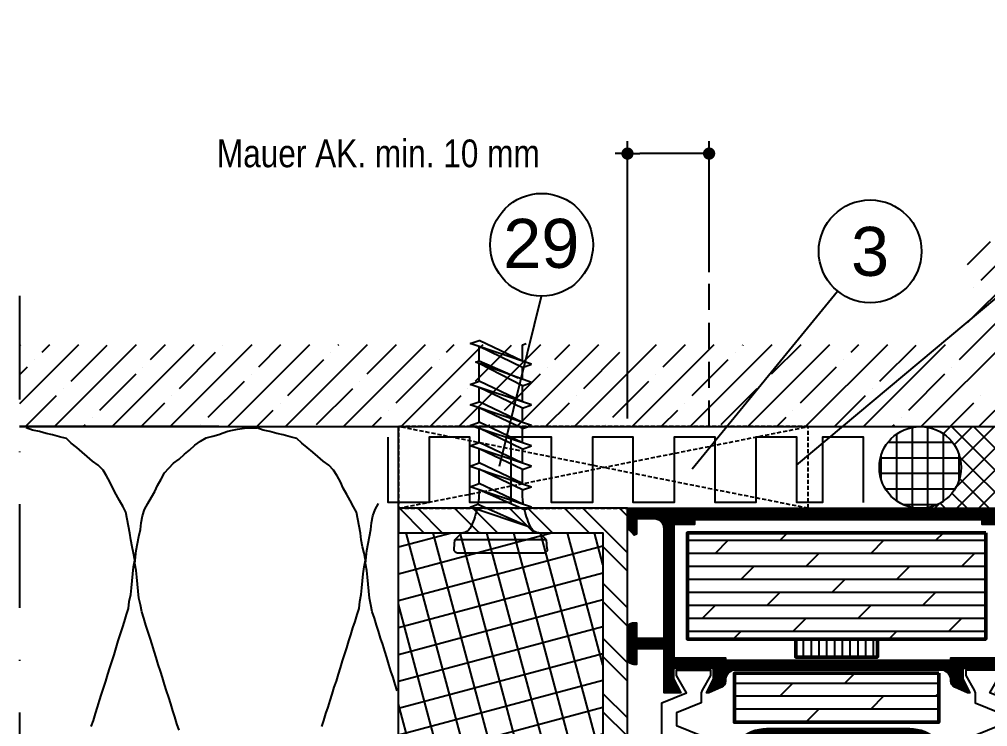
# Model space of a CAD drawing. Header units: millimetres. Extents: x -1821 to 14707, y -2864 to 1473.
# Drawn here: x 3240.6 to 3359.1, y -1546.8 to -1460.2 of the extents above; entities that cross this region are included whole.
import ezdxf
from ezdxf.enums import TextEntityAlignment as Align
from ezdxf.xclip import XClip

# ---------------------------------------------------------------- set-up
doc = ezdxf.new("R2010")
doc.units = ezdxf.units.MM
doc.header["$XCLIPFRAME"] = 0
for name, pattern in [('AUSGEZOGEN', [0]), ('GESTRICHELT', [0.75, 0.5, -0.25]), ('STRICHPUNKT', [25.4, 12.7, -6.35, 0, -6.35]), ('VERDECKT2', [4.7625, 3.175, -1.5875])]:
    doc.linetypes.add(name, pattern=pattern)
for name, color, linetype in [('00TXT', 7, 'AUSGEZOGEN'), ('as_par', 3, 'Continuous'), ('as_sch', 3, 'Continuous'), ('CONST25', 2, 'Continuous'), ('CONST35', 7, 'Continuous'), ('HIDE_25', 2, 'GESTRICHELT'), ('is_par', 3, 'Continuous'), ('is_sch', 3, 'Continuous'), ('leiste_par', 3, 'Continuous'), ('Verb1', 7, 'Continuous'), ('Verb2', 12, 'Continuous')]:
    doc.layers.add(name, color=color, linetype=linetype)
for name, color, linetype, lineweight in [('Achsen', 3, 'STRICHPUNKT', 25), ('AM_5', 3, 'Continuous', 25), ('AM_S', 80, 'Continuous', 50), ('AM_SP', 3, 'Continuous', 50), ('Docu-AM_8', 1, 'Continuous', 25), ('Verdeckte', 12, 'VERDECKT2', 25)]:
    doc.layers.add(name, color=color, linetype=linetype, lineweight=lineweight)
doc.styles.add('BEMSTIL', font='8SIMPLEX.SHX', dxfattribs={"width": 0.85})
doc.styles.add('SWISS', font='swiss.ttf')
doc.dimstyles.new('Dok-1zu2-PUNKT$0', dxfattribs={"dimscale": 0.5, "dimtxt": 3.4, "dimasz": 1.5, "dimexe": 1.5, "dimexo": 0.6, "dimgap": 1.5, "dimtad": 0, "dimlfac": 2, "dimdsep": 46, "dimtxsty": 'BEMSTIL', "dimblk": 'PUNKT', "dimblk1": 'PUNKT', "dimblk2": 'PUNKT', "dimcen": 0, "dimclrd": 3, "dimclre": 3, "dimclrt": 3, "dimadec": 0, "dimazin": 0, "dimtfac": 0.7, "dimtofl": 0, "dimtmove": 0, "dimatfit": 3, "dimfxl": 1, "dimtolj": 1, "dimarcsym": 0})
pattern_1 = [(225, (3605.198, -1289.107), (1.347038, -1.347038), []), (315, (3605.198, -1289.107), (1.347038, 1.347038), [])]
pattern_2 = [(270, (3605.198, -1289.107), (1.905, -6e-16), []), (360, (3605.198, -1289.107), (6e-16, 1.905), [])]

# ---------------------------------------------------------------- blocks, each defined once
blk = doc.blocks.new('*X47')
at = {"color": 0}
for p, q in [((20.3, 221.825), (25.3, 226.825)), ((21.655, 221.413), (25.3, 225.058)), ((20.3, 218.29), (25.3, 223.29)), ((20.3, 221.825), (20.375, 221.9)), ((23.423, 219.645), (25.3, 221.522)), ((20.3, 220.058), (20.771, 220.529)), ((21.213, 220.971), (21.213, 220.971)), ((20.3, 214.754), (25.3, 219.754)), ((22.981, 219.203), (22.981, 219.203)), ((20.329, 216.551), (22.539, 218.761)), ((24.749, 217.435), (24.749, 217.435)), ((25.191, 217.877), (25.3, 217.987)), ((22.097, 214.784), (24.307, 216.993)), ((20.3, 211.219), (25.3, 216.219)), ((20.3, 212.987), (21.213, 213.9)), ((21.655, 214.342), (21.655, 214.342)), ((23.865, 213.016), (25.3, 214.451)), ((20.3, 207.683), (25.3, 212.683)), ((20.771, 209.922), (22.981, 212.132)), ((23.423, 212.574), (23.423, 212.574)), ((22.539, 208.155), (24.749, 210.364)), ((25.191, 210.806), (25.191, 210.806)), ((20.3, 204.148), (25.3, 209.148)), ((20.329, 209.48), (20.329, 209.48)), ((22.097, 207.713), (22.097, 207.713)), ((24.307, 206.387), (25.3, 207.38)), ((20.3, 205.916), (21.655, 207.271)), ((20.3, 200.612), (25.3, 205.612)), ((23.865, 205.945), (23.865, 205.945)), ((21.213, 203.293), (23.423, 205.503)), ((22.981, 201.525), (25.191, 203.735)), ((20.771, 202.851), (20.771, 202.851)), ((20.3, 202.38), (20.329, 202.409)), ((20.3, 197.077), (25.3, 202.077)), ((22.539, 201.083), (22.539, 201.083)), ((20.3, 198.844), (22.097, 200.642)), ((24.749, 199.758), (25.3, 200.309)), ((24.307, 199.316), (24.307, 199.316)), ((20.3, 193.541), (25.3, 198.541)), ((21.655, 196.664), (23.865, 198.874)), ((23.423, 194.896), (25.3, 196.773)), ((21.213, 196.222), (21.213, 196.222)), ((20.3, 195.309), (20.771, 195.78)), ((20.3, 190.006), (25.3, 195.006)), ((22.981, 194.454), (22.981, 194.454)), ((20.329, 191.803), (22.539, 194.012)), ((25.191, 193.129), (25.3, 193.238)), ((24.749, 192.687), (24.749, 192.687)), ((22.097, 190.035), (24.307, 192.245)), ((20.3, 186.47), (25.3, 191.47)), ((21.655, 189.593), (21.655, 189.593)), ((23.865, 188.267), (25.3, 189.702)), ((20.3, 188.238), (21.213, 189.151)), ((20.3, 182.935), (25.3, 187.935)), ((23.423, 187.825), (23.423, 187.825)), ((20.771, 185.174), (22.981, 187.383)), ((25.191, 186.057), (25.191, 186.057)), ((22.539, 183.406), (24.749, 185.616)), ((20.3, 179.399), (25.3, 184.399)), ((20.329, 184.732), (20.329, 184.732)), ((20.3, 181.167), (21.655, 182.522)), ((22.097, 182.964), (22.097, 182.964)), ((24.307, 181.638), (25.3, 182.631)), ((20.3, 175.863), (25.3, 180.863)), ((21.213, 178.544), (23.423, 180.754)), ((23.865, 181.196), (23.865, 181.196)), ((22.981, 176.777), (25.191, 178.986)), ((20.771, 178.103), (20.771, 178.103)), ((20.3, 177.631), (20.329, 177.661)), ((20.3, 172.328), (25.3, 177.328)), ((22.539, 176.335), (22.539, 176.335)), ((20.3, 174.096), (22.097, 175.893)), ((24.749, 175.009), (25.3, 175.56)), ((24.307, 174.567), (24.307, 174.567)), ((20.3, 168.792), (25.3, 173.792)), ((21.655, 171.915), (23.865, 174.125)), ((23.423, 170.148), (25.3, 172.025)), ((21.213, 171.473), (21.213, 171.473)), ((20.3, 170.56), (20.771, 171.031)), ((20.3, 165.257), (25.3, 170.257)), ((22.981, 169.706), (22.981, 169.706)), ((20.329, 167.054), (22.539, 169.264)), ((25.191, 168.38), (25.3, 168.489)), ((24.749, 167.938), (24.749, 167.938)), ((22.097, 165.286), (24.307, 167.496)), ((17.479, 158.9), (25.3, 166.721)), ((21.655, 164.844), (21.655, 164.844)), ((23.865, 163.518), (25.3, 164.954)), ((19.003, 162.193), (21.213, 164.402)), ((14, 162.492), (15.408, 163.9)), ((14, 158.957), (18.943, 163.9)), ((16.794, 163.518), (16.794, 163.518)), ((14.142, 160.867), (16.352, 163.077)), ((21.014, 158.9), (25.3, 163.186)), ((23.423, 163.077), (23.423, 163.077))]:
    blk.add_line(p, q, dxfattribs=at)
blk = doc.blocks.new('B-LL1021361')
at = {"layer": 'as_sch'}
h = blk.add_hatch(dxfattribs=at)
h.set_pattern_fill('_U', color=256, scale=0.2, angle=90, style=0, pattern_type=0)
h.set_pattern_definition([(90, (9.07824, 33.14418), (-0.2, 1e-17), [])])
edge = h.paths.add_edge_path()
edge.add_arc((21.2, 13.4), 1.2, 180, 270)
edge.add_line((21.2, 12.2), (21.36, 12.2))
edge.add_arc((21.36, 11.4), 0.8, 24.444, 90, ccw=False)
edge.add_line((22.08, 11.73), (22.8, 10.16))
edge.add_line((22.8, 10.16), (22.8, 9.87))
edge.add_line((22.8, 9.87), (21.05, 10.75))
edge.add_line((21.05, 10.75), (19.8, 10.75))
edge.add_line((19.8, 10.75), (19.8, 5.85))
edge.add_line((19.8, 5.85), (21.05, 5.85))
edge.add_line((21.05, 5.85), (22.8, 6.73))
edge.add_line((22.8, 6.73), (22.8, 4.7))
edge.add_line((22.8, 4.7), (17.4, 4.7))
edge.add_line((17.4, 4.7), (17.4, 1.3))
edge.add_line((17.4, 1.3), (19.3, 1.3))
edge.add_line((19.3, 1.3), (19.3, 1))
edge.add_arc((18.5, 1), 0.8, -90, 0, ccw=False)
edge.add_line((18.5, 0.2), (15, 0.2))
edge.add_arc((15, 1), 0.8, 180, 270, ccw=False)
edge.add_line((14.2, 1), (14.2, 1.3))
edge.add_line((14.2, 1.3), (16.1, 1.3))
edge.add_line((16.1, 1.3), (16.1, 4.7))
edge.add_line((16.1, 4.7), (2.7, 4.7))
edge.add_arc((2.7, 3.5), 1.2, 90, 180)
edge.add_line((1.5, 3.5), (1.5, 1.3))
edge.add_line((1.5, 1.3), (3.37, 1.3))
edge.add_line((3.37, 1.3), (3.48, 1.03))
edge.add_line((3.48, 1.03), (3.17, 0.73))
edge.add_arc((1.9, 2), 1.8, 270, 315, ccw=False)
edge.add_line((1.9, 0.2), (0.2, 0.2))
edge.add_line((0.2, 0.2), (0.2, 76.8))
edge.add_line((0.2, 76.8), (4.8, 76.8))
edge.add_line((4.8, 76.8), (4.8, 74.7))
edge.add_line((4.8, 74.7), (4.2, 74.7))
edge.add_line((4.2, 74.7), (4.2, 75.7))
edge.add_line((4.2, 75.7), (2.3, 75.7))
edge.add_arc((2.3, 74.7), 1, 90, 180)
edge.add_line((1.3, 74.7), (1.3, 70.3))
edge.add_arc((2.3, 70.3), 1, 180, 270)
edge.add_line((2.3, 69.3), (4.2, 69.3))
edge.add_line((4.2, 69.3), (4.2, 70.3))
edge.add_line((4.2, 70.3), (4.8, 70.3))
edge.add_line((4.8, 70.3), (4.8, 67.2))
edge.add_line((4.8, 67.2), (4.2, 67.2))
edge.add_line((4.2, 67.2), (4.2, 68.2))
edge.add_line((4.2, 68.2), (1.8, 68.2))
edge.add_line((1.8, 68.2), (1.8, 48.5))
edge.add_arc((3, 48.5), 1.2, 180, 270)
edge.add_line((3, 47.3), (16.1, 47.3))
edge.add_line((16.1, 47.3), (16.1, 50.7))
edge.add_line((16.1, 50.7), (14.2, 50.7))
edge.add_line((14.2, 50.7), (14.2, 51))
edge.add_arc((15, 51), 0.8, 90, 180, ccw=False)
edge.add_line((15, 51.8), (18.5, 51.8))
edge.add_arc((18.5, 51), 0.8, 0, 90, ccw=False)
edge.add_line((19.3, 51), (19.3, 50.7))
edge.add_line((19.3, 50.7), (17.4, 50.7))
edge.add_line((17.4, 50.7), (17.4, 47.3))
edge.add_line((17.4, 47.3), (22.8, 47.3))
edge.add_line((22.8, 47.3), (22.8, 45.27))
edge.add_line((22.8, 45.27), (21.05, 46.15))
edge.add_line((21.05, 46.15), (19.8, 46.15))
edge.add_line((19.8, 46.15), (19.8, 41.25))
edge.add_line((19.8, 41.25), (21.05, 41.25))
edge.add_line((21.05, 41.25), (22.8, 42.13))
edge.add_line((22.8, 42.13), (22.8, 41.84))
edge.add_line((22.8, 41.84), (22.08, 40.27))
edge.add_arc((21.36, 40.6), 0.8, 270, 335.556, ccw=False)
edge.add_line((21.36, 39.8), (21.2, 39.8))
edge.add_arc((21.2, 38.6), 1.2, 90, 180)
edge.add_line((20, 38.6), (20, 13.4))
h.paths.add_polyline_path([(18.8, 12.2), (18.5, 12.2), (18.5, 5.9), (2.2, 5.9), (2.2, 8.4), (1.5, 8.4), (1.5, 43.6), (2.2, 43.6), (2.2, 46.1), (18.5, 46.1), (18.5, 39.8), (18.8, 39.8)], flags=17)
at = {"layer": 'is_sch'}
h = blk.add_hatch(dxfattribs=at)
h.set_pattern_fill('_U', color=256, scale=0.2, angle=45, style=0, pattern_type=0)
h.set_pattern_definition([(45, (38.5, 26.00045), (-0.1414214, 0.1414214), [])])
edge = h.paths.add_edge_path()
edge.add_arc((42.8, 48.5), 1.2, 270, 360)
edge.add_line((44, 48.5), (44, 51.6))
edge.add_line((44, 51.6), (45.48, 51.6))
edge.add_line((45.48, 51.6), (45.7, 51))
edge.add_line((45.7, 51), (44.9, 51))
edge.add_line((44.9, 51), (44.9, 47.3))
edge.add_line((44.9, 47.3), (47.8, 47.3))
edge.add_line((47.8, 47.3), (47.8, 45.27))
edge.add_line((47.8, 45.27), (46.05, 46.15))
edge.add_line((46.05, 46.15), (44.8, 46.15))
edge.add_line((44.8, 46.15), (44.8, 41.25))
edge.add_line((44.8, 41.25), (46.05, 41.25))
edge.add_line((46.05, 41.25), (47.8, 42.13))
edge.add_line((47.8, 42.13), (47.8, 41.85))
edge.add_line((47.8, 41.85), (47.51, 41.35))
edge.add_arc((49.41, 40.25), 2.2, 150, 225)
edge.add_line((47.86, 38.69), (48.39, 38.15))
edge.add_arc((45, 34.76), 4.8, 0, 45, ccw=False)
edge.add_line((49.8, 34.76), (49.8, 17.24))
edge.add_arc((45, 17.24), 4.8, 315, 360, ccw=False)
edge.add_line((48.39, 13.85), (47.86, 13.31))
edge.add_arc((49.41, 11.76), 2.2, 135, 210)
edge.add_line((47.51, 10.66), (47.8, 10.15))
edge.add_line((47.8, 10.15), (47.8, 9.87))
edge.add_line((47.8, 9.87), (46.05, 10.75))
edge.add_line((46.05, 10.75), (44.8, 10.75))
edge.add_line((44.8, 10.75), (44.8, 5.85))
edge.add_line((44.8, 5.85), (46.05, 5.85))
edge.add_line((46.05, 5.85), (47.8, 6.73))
edge.add_line((47.8, 6.73), (47.8, 4.7))
edge.add_line((47.8, 4.7), (44.9, 4.7))
edge.add_line((44.9, 4.7), (44.9, 1))
edge.add_line((44.9, 1), (45.7, 1))
edge.add_line((45.7, 1), (45.48, 0.4))
edge.add_line((45.48, 0.4), (44, 0.4))
edge.add_line((44, 0.4), (44, 3.5))
edge.add_arc((42.8, 3.5), 1.2, 0, 90)
edge.add_line((42.8, 4.7), (34.2, 4.7))
edge.add_arc((34.2, 3.5), 1.2, 90, 180)
edge.add_line((33, 3.5), (33, 0.4))
edge.add_line((33, 0.4), (31.52, 0.4))
edge.add_line((31.52, 0.4), (31.3, 1))
edge.add_line((31.3, 1), (32.1, 1))
edge.add_line((32.1, 1), (32.1, 4.7))
edge.add_line((32.1, 4.7), (29.2, 4.7))
edge.add_line((29.2, 4.7), (29.2, 6.73))
edge.add_line((29.2, 6.73), (30.95, 5.85))
edge.add_line((30.95, 5.85), (32.2, 5.85))
edge.add_line((32.2, 5.85), (32.2, 10.75))
edge.add_line((32.2, 10.75), (30.95, 10.75))
edge.add_line((30.95, 10.75), (29.2, 9.87))
edge.add_line((29.2, 9.87), (29.2, 10.15))
edge.add_line((29.2, 10.15), (29.49, 10.66))
edge.add_arc((27.59, 11.76), 2.2, 330, 405)
edge.add_line((29.14, 13.31), (28.61, 13.85))
edge.add_arc((32, 17.24), 4.8, 180, 225, ccw=False)
edge.add_line((27.2, 17.24), (27.2, 34.76))
edge.add_arc((32, 34.76), 4.8, 135, 180, ccw=False)
edge.add_line((28.61, 38.15), (29.14, 38.69))
edge.add_arc((27.59, 40.25), 2.2, 315, 390)
edge.add_line((29.49, 41.35), (29.2, 41.85))
edge.add_line((29.2, 41.85), (29.2, 42.13))
edge.add_line((29.2, 42.13), (30.95, 41.25))
edge.add_line((30.95, 41.25), (32.2, 41.25))
edge.add_line((32.2, 41.25), (32.2, 46.15))
edge.add_line((32.2, 46.15), (30.95, 46.15))
edge.add_line((30.95, 46.15), (29.2, 45.27))
edge.add_line((29.2, 45.27), (29.2, 47.3))
edge.add_line((29.2, 47.3), (32.1, 47.3))
edge.add_line((32.1, 47.3), (32.1, 51))
edge.add_line((32.1, 51), (31.3, 51))
edge.add_line((31.3, 51), (31.52, 51.6))
edge.add_line((31.52, 51.6), (33, 51.6))
edge.add_line((33, 51.6), (33, 48.5))
edge.add_arc((34.2, 48.5), 1.2, 180, 270)
edge.add_line((34.2, 47.3), (42.8, 47.3))
edge = h.paths.add_edge_path(flags=16)
edge.add_line((33.6, 45.7), (33.6, 41.63))
edge.add_arc((31.8, 41.63), 1.8, -45, 0, ccw=False)
edge.add_line((33.07, 40.36), (29.74, 37.02))
edge.add_arc((32, 34.76), 3.2, 135, 180)
edge.add_line((28.8, 34.76), (28.8, 17.24))
edge.add_arc((32, 17.24), 3.2, 180, 225)
edge.add_line((29.74, 14.98), (33.07, 11.64))
edge.add_arc((31.8, 10.37), 1.8, 0, 45, ccw=False)
edge.add_line((33.6, 10.37), (33.6, 6.3))
edge.add_line((33.6, 6.3), (43.4, 6.3))
edge.add_line((43.4, 6.3), (43.4, 10.37))
edge.add_arc((45.2, 10.37), 1.8, 135, 180, ccw=False)
edge.add_line((43.93, 11.64), (47.26, 14.98))
edge.add_arc((45, 17.24), 3.2, 315, 360)
edge.add_line((48.2, 17.24), (48.2, 34.76))
edge.add_arc((45, 34.76), 3.2, 0, 45)
edge.add_line((47.26, 37.02), (43.93, 40.36))
edge.add_arc((45.2, 41.63), 1.8, 180, 225, ccw=False)
edge.add_line((43.4, 41.63), (43.4, 45.7))
edge.add_line((43.4, 45.7), (33.6, 45.7))
h = blk.add_hatch(dxfattribs=at)
h.set_pattern_fill('_U', color=256, scale=0.2, angle=90, style=0, pattern_type=0)
h.set_pattern_definition([(90, (66.38297, 26.0009), (-0.2, 1e-17), [])])
edge = h.paths.add_edge_path()
edge.add_line((76.8, 51.8), (75.1, 51.8))
edge.add_arc((75.1, 50), 1.8, 90, 135)
edge.add_line((73.83, 51.27), (73.52, 50.97))
edge.add_line((73.52, 50.97), (73.63, 50.7))
edge.add_line((73.63, 50.7), (75.5, 50.7))
edge.add_line((75.5, 50.7), (75.5, 48.5))
edge.add_arc((74.3, 48.5), 1.2, -90, 0, ccw=False)
edge.add_line((74.3, 47.3), (60.9, 47.3))
edge.add_line((60.9, 47.3), (60.9, 50.7))
edge.add_line((60.9, 50.7), (62.8, 50.7))
edge.add_line((62.8, 50.7), (62.8, 51))
edge.add_arc((62, 51), 0.8, 0, 90)
edge.add_line((62, 51.8), (58.5, 51.8))
edge.add_arc((58.5, 51), 0.8, 90, 180)
edge.add_line((57.7, 51), (57.7, 50.7))
edge.add_line((57.7, 50.7), (59.6, 50.7))
edge.add_line((59.6, 50.7), (59.6, 47.3))
edge.add_line((59.6, 47.3), (54.2, 47.3))
edge.add_line((54.2, 47.3), (54.2, 45.27))
edge.add_line((54.2, 45.27), (55.95, 46.15))
edge.add_line((55.95, 46.15), (57.2, 46.15))
edge.add_line((57.2, 46.15), (57.2, 41.25))
edge.add_line((57.2, 41.25), (55.95, 41.25))
edge.add_line((55.95, 41.25), (54.2, 42.13))
edge.add_line((54.2, 42.13), (54.2, 41.84))
edge.add_line((54.2, 41.84), (54.92, 40.27))
edge.add_arc((55.64, 40.6), 0.8, 204.444, 270)
edge.add_line((55.64, 39.8), (55.8, 39.8))
edge.add_arc((55.8, 38.6), 1.2, 0, 90, ccw=False)
edge.add_line((57, 38.6), (57, 13.4))
edge.add_arc((55.8, 13.4), 1.2, -90, 0, ccw=False)
edge.add_line((55.8, 12.2), (55.64, 12.2))
edge.add_arc((55.64, 11.4), 0.8, 90, 155.556)
edge.add_line((54.92, 11.73), (54.2, 10.16))
edge.add_line((54.2, 10.16), (54.2, 9.87))
edge.add_line((54.2, 9.87), (55.95, 10.75))
edge.add_line((55.95, 10.75), (57.2, 10.75))
edge.add_line((57.2, 10.75), (57.2, 5.85))
edge.add_line((57.2, 5.85), (55.95, 5.85))
edge.add_line((55.95, 5.85), (54.2, 6.73))
edge.add_line((54.2, 6.73), (54.2, 4.7))
edge.add_line((54.2, 4.7), (59.6, 4.7))
edge.add_line((59.6, 4.7), (59.6, 1.3))
edge.add_line((59.6, 1.3), (57.7, 1.3))
edge.add_line((57.7, 1.3), (57.7, 1))
edge.add_arc((58.5, 1), 0.8, 180, 270)
edge.add_line((58.5, 0.2), (62, 0.2))
edge.add_arc((62, 1), 0.8, 270, 360)
edge.add_line((62.8, 1), (62.8, 1.3))
edge.add_line((62.8, 1.3), (60.9, 1.3))
edge.add_line((60.9, 1.3), (60.9, 4.7))
edge.add_line((60.9, 4.7), (74.3, 4.7))
edge.add_arc((74.3, 3.5), 1.2, 0, 90, ccw=False)
edge.add_line((75.5, 3.5), (75.5, 1.3))
edge.add_line((75.5, 1.3), (73.63, 1.3))
edge.add_line((73.63, 1.3), (73.52, 1.04))
edge.add_line((73.52, 1.04), (73.83, 0.73))
edge.add_arc((75.1, 2), 1.8, 225, 270)
edge.add_line((75.1, 0.2), (76.8, 0.2))
edge.add_line((76.8, 0.2), (76.8, 51.8))
h.paths.add_polyline_path([(75.4, 8.4), (74.8, 8.4), (74.8, 5.9), (58.5, 5.9), (58.5, 12.2), (58.2, 12.2), (58.2, 39.8), (58.5, 39.8), (58.5, 46.1), (74.8, 46.1), (74.8, 43.6), (75.4, 43.6)], flags=16)
at = {"layer": 'as_par'}
blk.add_lwpolyline([(20, 13.4, 0.414214), (21.2, 12.2), (21.36, 12.2, -0.294108), (22.08, 11.73), (22.8, 10.16), (22.8, 9.87), (21.05, 10.75), (19.8, 10.75), (19.8, 5.85), (21.05, 5.85), (22.8, 6.73), (22.8, 4.7), (17.4, 4.7), (17.4, 1.3), (19.3, 1.3), (19.3, 1, -0.414214), (18.5, 0.2), (15, 0.2, -0.414214), (14.2, 1), (14.2, 1.3), (16.1, 1.3), (16.1, 4.7), (2.7, 4.7, 0.414214), (1.5, 3.5), (1.5, 1.3), (3.37, 1.3), (3.48, 1.03), (3.17, 0.73, -0.198912), (1.9, 0.2), (0.2, 0.2), (0.2, 76.8), (4.8, 76.8), (4.8, 74.7), (4.2, 74.7), (4.2, 75.7), (2.3, 75.7, 0.414214), (1.3, 74.7), (1.3, 70.3, 0.414214), (2.3, 69.3), (4.2, 69.3), (4.2, 70.3), (4.8, 70.3), (4.8, 67.2), (4.2, 67.2), (4.2, 68.2), (1.8, 68.2), (1.8, 48.5, 0.414214), (3, 47.3), (16.1, 47.3), (16.1, 50.7), (14.2, 50.7), (14.2, 51, -0.414214), (15, 51.8), (18.5, 51.8, -0.414214), (19.3, 51), (19.3, 50.7), (17.4, 50.7), (17.4, 47.3), (22.8, 47.3), (22.8, 45.27), (21.05, 46.15), (19.8, 46.15), (19.8, 41.25), (21.05, 41.25), (22.8, 42.13), (22.8, 41.84), (22.08, 40.27, -0.294108), (21.36, 39.8), (21.2, 39.8, 0.414214), (20, 38.6), (20, 13.4)], format="xyb", close=True, dxfattribs=at)
blk.add_lwpolyline([(18.8, 12.2), (18.5, 12.2), (18.5, 5.9), (2.2, 5.9), (2.2, 8.4), (1.5, 8.4), (1.5, 43.6), (2.2, 43.6), (2.2, 46.1), (18.5, 46.1), (18.5, 39.8), (18.8, 39.8), (18.8, 12.2)], close=True, dxfattribs=at)
at = {"layer": 'is_par'}
for points in [[(42.8, 47.3, 0.414214), (44, 48.5), (44, 51.6), (45.48, 51.6), (45.7, 51), (44.9, 51), (44.9, 47.3), (47.8, 47.3), (47.8, 45.27), (46.05, 46.15), (44.8, 46.15), (44.8, 41.25), (46.05, 41.25), (47.8, 42.13), (47.8, 41.85), (47.51, 41.35, 0.339454), (47.86, 38.69), (48.39, 38.15, -0.198912), (49.8, 34.76), (49.8, 17.24, -0.198912), (48.39, 13.85), (47.86, 13.31, 0.339454), (47.51, 10.66), (47.8, 10.15), (47.8, 9.87), (46.05, 10.75), (44.8, 10.75), (44.8, 5.85), (46.05, 5.85), (47.8, 6.73), (47.8, 4.7), (44.9, 4.7), (44.9, 1), (45.7, 1), (45.48, 0.4), (44, 0.4), (44, 3.5, 0.414214), (42.8, 4.7), (34.2, 4.7, 0.414214), (33, 3.5), (33, 0.4), (31.52, 0.4), (31.3, 1), (32.1, 1), (32.1, 4.7), (29.2, 4.7), (29.2, 6.73), (30.95, 5.85), (32.2, 5.85), (32.2, 10.75), (30.95, 10.75), (29.2, 9.87), (29.2, 10.15), (29.49, 10.66, 0.339454), (29.14, 13.31), (28.61, 13.85, -0.198912), (27.2, 17.24), (27.2, 34.76, -0.198912), (28.61, 38.15), (29.14, 38.69, 0.339454), (29.49, 41.35), (29.2, 41.85), (29.2, 42.13), (30.95, 41.25), (32.2, 41.25), (32.2, 46.15), (30.95, 46.15), (29.2, 45.27), (29.2, 47.3), (32.1, 47.3), (32.1, 51), (31.3, 51), (31.52, 51.6), (33, 51.6), (33, 48.5, 0.414214), (34.2, 47.3), (42.8, 47.3)], [(76.8, 51.8), (75.1, 51.8, 0.198912), (73.83, 51.27), (73.52, 50.97), (73.63, 50.7), (75.5, 50.7), (75.5, 48.5, -0.414214), (74.3, 47.3), (60.9, 47.3), (60.9, 50.7), (62.8, 50.7), (62.8, 51, 0.414214), (62, 51.8), (58.5, 51.8, 0.414214), (57.7, 51), (57.7, 50.7), (59.6, 50.7), (59.6, 47.3), (54.2, 47.3), (54.2, 45.27), (55.95, 46.15), (57.2, 46.15), (57.2, 41.25), (55.95, 41.25), (54.2, 42.13), (54.2, 41.84), (54.92, 40.27, 0.294108), (55.64, 39.8), (55.8, 39.8, -0.414214), (57, 38.6), (57, 13.4, -0.414214), (55.8, 12.2), (55.64, 12.2, 0.294108), (54.92, 11.73), (54.2, 10.16), (54.2, 9.87), (55.95, 10.75), (57.2, 10.75), (57.2, 5.85), (55.95, 5.85), (54.2, 6.73), (54.2, 4.7), (59.6, 4.7), (59.6, 1.3), (57.7, 1.3), (57.7, 1, 0.414214), (58.5, 0.2), (62, 0.2, 0.414214), (62.8, 1), (62.8, 1.3), (60.9, 1.3), (60.9, 4.7), (74.3, 4.7, -0.414214), (75.5, 3.5), (75.5, 1.3), (73.63, 1.3), (73.52, 1.04), (73.83, 0.73, 0.198912), (75.1, 0.2), (76.8, 0.2), (76.8, 51.8)], [(33.6, 45.7), (33.6, 41.63, -0.198912), (33.07, 40.36), (29.74, 37.02, 0.198912), (28.8, 34.76), (28.8, 17.24, 0.198912), (29.74, 14.98), (33.07, 11.64, -0.198912), (33.6, 10.37), (33.6, 6.3), (43.4, 6.3), (43.4, 10.37, -0.198912), (43.93, 11.64), (47.26, 14.98, 0.198912), (48.2, 17.24), (48.2, 34.76, 0.198912), (47.26, 37.02), (43.93, 40.36, -0.198912), (43.4, 41.63), (43.4, 45.7), (33.6, 45.7)]]:
    blk.add_lwpolyline(points, format="xyb", close=True, dxfattribs=at)
blk.add_lwpolyline([(75.4, 8.4), (74.8, 8.4), (74.8, 5.9), (58.5, 5.9), (58.5, 12.2), (58.2, 12.2), (58.2, 39.8), (58.5, 39.8), (58.5, 46.1), (74.8, 46.1), (74.8, 43.6), (75.4, 43.6), (75.4, 8.4)], close=True, dxfattribs=at)
at = {"layer": 'leiste_par'}
for points in [[(23.99, 42.76), (22.87, 42.76, 0.131652), (22.46, 42.65), (20.66, 41.61), (20.01, 41.61), (20.01, 45.79), (20.66, 45.79), (21.99, 45.02), (22.48, 44.74), (22.79, 44.56), (24.01, 47.57), (27.99, 47.57), (29.21, 44.56), (31.34, 45.79), (31.99, 45.79), (31.99, 41.61), (31.34, 41.61), (29.54, 42.65, 0.131652), (29.13, 42.76), (28.01, 42.76), (26.79, 45.79), (25.21, 45.79), (23.99, 42.76)], [(48.99, 42.76), (47.87, 42.76, 0.131652), (47.46, 42.65), (45.66, 41.61), (45.01, 41.61), (45.01, 45.79), (45.66, 45.79), (46.99, 45.02), (47.48, 44.74), (47.79, 44.56), (49.01, 47.57), (52.99, 47.57), (54.21, 44.56), (56.34, 45.79), (56.99, 45.79), (56.99, 41.61), (56.34, 41.61), (54.54, 42.65, 0.131652), (54.13, 42.76), (53.01, 42.76), (51.79, 45.79), (50.21, 45.79), (48.99, 42.76)], [(23.99, 9.24), (22.87, 9.24, -0.131652), (22.46, 9.35), (20.66, 10.39), (20.01, 10.39), (20.01, 6.21), (20.66, 6.21), (21.99, 6.98), (22.48, 7.26), (22.79, 7.44), (24.01, 4.43), (27.99, 4.43), (29.21, 7.44), (31.34, 6.21), (31.99, 6.21), (31.99, 10.39), (31.34, 10.39), (29.54, 9.35, -0.131652), (29.13, 9.24), (28.01, 9.24), (26.79, 6.21), (25.21, 6.21), (23.99, 9.24)], [(48.99, 9.24), (47.87, 9.24, -0.131652), (47.46, 9.35), (45.66, 10.39), (45.01, 10.39), (45.01, 6.21), (45.66, 6.21), (46.99, 6.98), (47.48, 7.26), (47.79, 7.44), (49.01, 4.44), (52.99, 4.44), (54.21, 7.44), (56.34, 6.21), (56.99, 6.21), (56.99, 10.39), (56.34, 10.39), (54.54, 9.35, -0.131652), (54.13, 9.24), (53.01, 9.24), (51.79, 6.22), (50.21, 6.22), (48.99, 9.24)]]:
    blk.add_lwpolyline(points, format="xyb", close=True, dxfattribs=at)
blk = doc.blocks.new('PUNKT')
at = {"color": 0, "linetype": 'Continuous'}
blk.add_line((-0.5, 0), (-1, 0), dxfattribs=at)
at = {"color": 0, "linetype": 'Continuous', "const_width": 0.5}
blk.add_lwpolyline([(-0.25, 0, 1), (0.25, 0, 1)], format="xyb", close=True, dxfattribs=at)
blk = doc.blocks.new('*D68')
at = {"layer": 'AM_5', "color": 3, "lineweight": -2, "transparency": 16777216}
for p, q in [((3315.06, -1509.1), (3315.06, -1475.17)), ((3325.05, -1491.17), (3325.05, -1475.17)), ((3315.06, -1476.67), (3313.56, -1476.67)), ((3323.55, -1476.67), (3316.56, -1476.67))]:
    blk.add_line(p, q, dxfattribs=at)
at = {"layer": 'Defpoints', "color": 0, "transparency": 16777216}
for p in [(3315.06, -1476.67), (3325.05, -1491.77), (3315.06, -1509.7)]:
    blk.add_point(p, dxfattribs=at)
at = {"layer": 'AM_5', "color": 3, "lineweight": -2, "transparency": 16777216, "xscale": 1.5, "yscale": 1.5, "zscale": 1.5, "rotation": 180}
blk.add_blockref('PUNKT', (3315.06, -1476.67), dxfattribs=at)
at = {"layer": 'AM_5', "color": 3, "lineweight": -2, "transparency": 16777216, "xscale": 1.5, "yscale": 1.5, "zscale": 1.5}
blk.add_blockref('PUNKT', (3325.05, -1476.67), dxfattribs=at)
at = {"layer": 'AM_5', "color": 3, "transparency": 16777216, "insert": (3283.5, -1476.67), "char_height": 3.4, "attachment_point": 5, "style": 'BEMSTIL'}
blk.add_mtext('\\A1;  Mauer AK. min. 10 mm', dxfattribs=at)
blk = doc.blocks.new('B-4030232_docu_wos')
at = {"layer": 'Docu-AM_8'}
h = blk.add_hatch(dxfattribs=at)
h.set_pattern_fill('LINE', color=256, scale=0.3, angle=90, style=0)
h.paths.add_polyline_path([(5, 2.2), (-5, 2.2), (-5, 0), (5, 0)])
at = {"layer": 'AM_SP'}
blk.add_lwpolyline([(5, 2.2), (-5, 2.2), (-5, 0), (5, 0), (5, 2.2)], close=True, dxfattribs=at)
blk = doc.blocks.new('B-4090059_docu_wos')
at = {"layer": 'Docu-AM_8'}
h = blk.add_hatch(dxfattribs=at)
h.set_pattern_fill('DOLMIT', color=256, scale=0.25, style=0)
h.paths.add_polyline_path([(0, 6), (0, 0), (25, 0), (25, 6)])
at = {"layer": 'AM_S'}
blk.add_lwpolyline([(25, 6), (25, 0), (0, 0), (0, 6), (25, 6)], close=True, dxfattribs=at)
blk = doc.blocks.new('B-4090038_docu_wos')
at = {"layer": 'Docu-AM_8'}
h = blk.add_hatch(dxfattribs=at)
h.set_pattern_fill('DOLMIT', color=256, scale=0.25, style=0)
h.paths.add_polyline_path([(0, 13), (0, 0), (36.5, 0), (36.5, 13)])
at = {"layer": 'AM_S'}
blk.add_lwpolyline([(36.5, 13), (36.5, 0), (0, 0), (0, 13), (36.5, 13)], close=True, dxfattribs=at)
blk = doc.blocks.new('hus_75-60')
at = {"layer": 'Verb1'}
for p, q in [((5.2, 2.5), (-5.2, 2.5)), ((-5.7, 1.96), (-5.61, 0.86)), ((5.7, 1.96), (5.61, 0.86)), ((5.61, 0.86), (-5.61, 0.86)), ((-5.61, 0.86), (-4.75, 0)), ((-4.75, 0), (4.75, 0)), ((5.61, 0.86), (4.75, 0))]:
    blk.add_line(p, q, dxfattribs=at)
for centre, start, end in [((-5.2, 2), 90, 185), ((5.2, 2), 355, 90)]:
    blk.add_arc(centre, 0.5, start, end, dxfattribs=at)
at = {"layer": 'Verb2'}
for p, q in [((3.69, -0.67), (-3.75, -3.15)), ((-2.78, -3.5), (3.69, -0.67)), ((-3.75, -3.15), (-2.78, -3.5)), ((3.75, -3.15), (-3.75, -5.65)), ((-2.65, -5.29), (2.91, -2.85)), ((2.79, -3.47), (-2.65, -6.05)), ((2.91, -2.85), (3.75, -3.15)), ((-3.75, -8.15), (3.75, -5.65)), ((-3.75, -5.65), (-2.65, -6.05)), ((2.65, -5.25), (-2.65, -7.79)), ((2.65, -5.25), (3.75, -5.65)), ((2.65, -6.02), (-2.65, -8.55)), ((2.65, -6.02), (-2.65, -8.55)), ((-2.65, -6.05), (-2.65, -7.79)), ((2.65, -6.02), (2.65, -7.75)), ((3.75, -8.15), (-3.75, -10.65)), ((-3.75, -8.15), (-2.65, -8.55)), ((3.75, -8.15), (-3.75, -10.65)), ((-3.75, -8.15), (-2.65, -8.55)), ((2.65, -7.75), (-2.65, -10.29)), ((2.65, -7.75), (-2.65, -10.29)), ((2.65, -7.75), (3.75, -8.15)), ((2.65, -8.52), (-2.65, -11.05)), ((-2.65, -8.55), (-2.65, -10.29)), ((2.65, -8.52), (2.65, -10.25)), ((3.75, -10.65), (-3.75, -13.15)), ((-3.75, -10.65), (-2.65, -11.05)), ((2.65, -10.25), (-2.65, -12.79)), ((2.65, -10.25), (3.75, -10.65)), ((2.65, -11.02), (-2.65, -13.55)), ((-2.65, -11.05), (-2.65, -12.79)), ((2.65, -11.02), (2.65, -12.75)), ((2.65, -12.75), (-2.65, -15.29)), ((2.65, -12.75), (3.75, -13.15)), ((3.75, -13.15), (-3.75, -15.65)), ((-3.75, -13.15), (-2.65, -13.55)), ((2.65, -13.52), (-2.65, -16.05)), ((-2.65, -13.55), (-2.65, -15.29)), ((2.65, -13.52), (2.65, -15.25)), ((2.65, -15.25), (-2.65, -17.79)), ((2.65, -15.25), (3.75, -15.65)), ((3.75, -15.65), (-3.75, -18.15)), ((-3.75, -15.65), (-2.65, -16.05)), ((2.65, -16.02), (-2.65, -18.55)), ((-2.65, -16.05), (-2.65, -17.79)), ((2.65, -16.02), (2.65, -17.99)), ((-3.75, -18.15), (-2.65, -18.55)), ((3.75, -18.39), (-3.1, -20.89)), ((2.65, -17.99), (-2.65, -20.71)), ((-2.65, -18.55), (-2.65, -20.72)), ((2.65, -17.99), (3.75, -18.39)), ((2.65, -18.79), (2.65, -20.25)), ((-2.65, -21.05), (2.14, -18.98)), ((3.75, -20.65), (-3.75, -23.15)), ((-3.1, -20.89), (-2.65, -21.05)), ((2.65, -20.25), (-2.65, -22.79)), ((2.65, -21.02), (-2.65, -23.55)), ((-2.65, -21.05), (-2.65, -22.79)), ((2.65, -20.25), (3.75, -20.65)), ((2.65, -21.02), (2.65, -22.99)), ((-3.75, -23.15), (-2.65, -23.55)), ((2.65, -22.99), (3.1, -23.15))]:
    blk.add_line(p, q, dxfattribs=at)
for centre, radius, start, end in [((-4.65, -1), 1, 27.387, 90.1192), ((-12.65, -5.12), 10, 12.9916, 27.2521), ((12.65, -5.12), 10, 152.7479, 166.8682), ((4.65, -1), 1, 89.8807, 152.6128), ((-12.65, -5.12), 10, 359.0428, 9.2887), ((12.65, -5.12), 10, 170.5289, 180.7633)]:
    blk.add_arc(centre, radius, start, end, dxfattribs=at)

msp = doc.modelspace()

# ---------------------------------------------------------------- hatches: boundary and pattern name
at = {"layer": 'CONST25'}
h = msp.add_hatch(dxfattribs=at)
h.set_pattern_fill('ANSI37', color=256, scale=0.6, angle=225, style=0)
h.set_pattern_definition(pattern_2)
edge = h.paths.add_edge_path()
edge.add_arc((3350.881594, -1515.08355), 5, 0, 360)
h = msp.add_hatch(dxfattribs=at)
h.set_pattern_fill('ANSI37', color=256, scale=0.6, angle=225, style=0)
h.set_pattern_definition(pattern_2)
edge = h.paths.add_edge_path()
edge.add_arc((3350.881594, -1515.08355), 5, 0, 360)
h = msp.add_hatch(dxfattribs=at)
h.set_pattern_fill('ANSI37', color=256, scale=0.6, angle=180, style=0)
h.set_pattern_definition(pattern_1)
h.paths.add_polyline_path([(3355.881594, -1515.08355, -0.4142135624), (3350.881594, -1520.08355), (3366.646049, -1520.08355, -0.2217832022), (3366.646049, -1510.08355), (3350.881594, -1510.08355, -0.4142135624)])
h = msp.add_hatch(dxfattribs=at)
h.set_pattern_fill('ANSI37', color=256, scale=0.6, angle=180, style=0)
h.set_pattern_definition(pattern_1)
h.paths.add_polyline_path([(3355.881594, -1515.08355, -0.4142135624), (3350.881594, -1520.08355), (3366.646049, -1520.08355, -0.2217832022), (3366.646049, -1510.08355), (3350.881594, -1510.08355, -0.4142135624)])
h = msp.add_hatch(dxfattribs=at)
h.set_pattern_fill('ANSI32', color=256, scale=0.5, angle=90, style=0)
h.set_pattern_definition([(135, (-837.7107, -2796.845), (-3.367596, -3.367596), []), (135, (-837.7107, -2794.6), (-3.367596, -3.367596), [])])
h.paths.add_polyline_path([(3315.045604, -1570.08355), (3315.046049, -1520.08355), (3287.046049, -1520.08355), (3287.046049, -1523.08355), (3312.046049, -1523.08355), (3312.046049, -1570.08355)])
h = msp.add_hatch(dxfattribs=at)
h.set_pattern_fill('ANSI37', color=256, angle=-30, style=0)
h.set_pattern_definition([(15, (2654.8544, -1773.095), (-0.82175, 3.066814), []), (105, (2654.8544, -1773.095), (-3.066814, -0.82175), [])])
h.paths.add_polyline_path([(3287.046049, -1570.103843), (3287.046049, -1523.063258), (3312.046049, -1523.08355), (3312.046049, -1570.124135)])

# ---------------------------------------------------------------- linework, layer by layer
at = {"layer": '00TXT', "color": 3}
for p, q in [((3335.731316, -1514.800022), (3384.278589, -1474.12171)), ((3299.418631, -1514.938261), (3304.559, -1494.118268)), ((3322.986679, -1515.253201), (3340.769816, -1493.502993))]:
    msp.add_line(p, q, dxfattribs=at)
for centre in [(3304.559, -1487.830498), (3344.749795, -1488.635158)]:
    msp.add_circle(centre, 6.28777, dxfattribs=at)
at = {"layer": 'Achsen'}
msp.add_lwpolyline([(3240.646049, -1494.081627), (3240.646049, -1599.740213)], dxfattribs=at)
at = {"layer": 'CONST35'}
for p, q in [((3240.646049, -1510.083561), (3240.646104, -1510.08355)), ((3265.046049, -1510.08355), (3240.646049, -1510.08355)), ((3242.253449, -1510.50655), (3241.492036, -1510.252746)), ((3243.099449, -1510.67575), (3242.253452, -1510.506551)), ((3243.945449, -1510.92955), (3243.099474, -1510.675758)), ((3268.860149, -1510.083556), (3268.860204, -1510.083545)), ((3270.467549, -1510.506545), (3269.706136, -1510.252741)), ((3271.313549, -1510.675745), (3270.467553, -1510.506546)), ((3272.159549, -1510.929545), (3271.313574, -1510.675753)), ((3287.046049, -1523.08355), (3287.046049, -1510.08355)), ((3244.706849, -1511.09875), (3243.945411, -1510.929542)), ((3245.552849, -1511.35255), (3244.706874, -1511.098758)), ((3246.398849, -1511.52175), (3245.552852, -1511.352551)), ((3246.991049, -1512.11395), (3246.398879, -1511.52178)), ((3262.134449, -1512.36775), (3262.811249, -1511.86015)), ((3262.811249, -1511.86015), (3263.48805, -1511.43715)), ((3263.488049, -1511.43715), (3264.334046, -1511.267951)), ((3264.334049, -1511.26795), (3265.046049, -1511.05435)), ((3272.920949, -1511.098745), (3272.159512, -1510.929537)), ((3273.766949, -1511.352545), (3272.920974, -1511.098753)), ((3274.612949, -1511.521745), (3273.766953, -1511.352546)), ((3275.205149, -1512.113945), (3274.612979, -1511.521775)), ((3247.667849, -1512.62155), (3246.991049, -1512.11395)), ((3248.344649, -1513.21375), (3247.667858, -1512.621559)), ((3260.865449, -1513.46755), (3261.457678, -1512.959925)), ((3261.457649, -1512.95995), (3262.13444, -1512.367759)), ((3275.881949, -1512.621545), (3275.205149, -1512.113945)), ((3276.558749, -1513.213745), (3275.881959, -1512.621553)), ((3248.936849, -1513.72135), (3248.34462, -1513.213725)), ((3249.613649, -1514.31355), (3248.936858, -1513.721359)), ((3259.511849, -1514.56735), (3260.188649, -1514.05975)), ((3260.188649, -1514.05975), (3260.86544, -1513.467559)), ((3277.150949, -1513.721345), (3276.55872, -1513.21372)), ((3277.827749, -1514.313545), (3277.150959, -1513.721353)), ((3250.290449, -1514.82115), (3249.613649, -1514.31355)), ((3250.882649, -1515.41335), (3250.290479, -1514.82118)), ((3251.305649, -1516.09015), (3250.882648, -1515.413349)), ((3258.412049, -1515.75175), (3258.919674, -1515.159521)), ((3258.919649, -1515.15955), (3259.511819, -1514.56738)), ((3278.504549, -1514.821145), (3277.827749, -1514.313545)), ((3279.096749, -1515.413345), (3278.504579, -1514.821175)), ((3279.519749, -1516.090145), (3279.096749, -1515.413344)), ((3251.728649, -1516.85155), (3251.305634, -1516.090123)), ((3257.566049, -1517.27455), (3257.989064, -1516.513123)), ((3257.989049, -1516.51315), (3258.412064, -1515.751723)), ((3279.942749, -1516.851545), (3279.519734, -1516.090118)), ((3252.067049, -1517.61295), (3251.728644, -1516.851539)), ((3252.490049, -1518.37435), (3252.067034, -1517.612923)), ((3257.227649, -1518.03595), (3257.566054, -1517.274539)), ((3280.281149, -1517.612945), (3279.942745, -1516.851534)), ((3280.704149, -1518.374345), (3280.281134, -1517.612918)), ((3252.913049, -1519.13575), (3252.490034, -1518.374323)), ((3256.381649, -1519.47415), (3256.804664, -1518.712723)), ((3256.804649, -1518.71275), (3257.22765, -1518.035949)), ((3281.127149, -1519.135745), (3280.704134, -1518.374318)), ((3253.336049, -1519.89715), (3252.913034, -1519.135723)), ((3253.674449, -1520.57395), (3253.336059, -1519.897171)), ((3255.958649, -1520.23555), (3256.381664, -1519.474123)), ((3281.550149, -1519.897145), (3281.127134, -1519.135718)), ((3281.888549, -1520.573945), (3281.55016, -1519.897166)), ((3284.172749, -1520.235545), (3284.595765, -1519.474118)), ((3253.843649, -1521.41995), (3253.67445, -1520.573954)), ((3255.535649, -1521.84295), (3255.704848, -1520.996954)), ((3255.704849, -1520.99695), (3255.958653, -1520.235537)), ((3282.057749, -1521.419945), (3281.88855, -1520.573948)), ((3283.749749, -1521.842945), (3283.918949, -1520.996948)), ((3283.918949, -1520.996945), (3284.172754, -1520.235532)), ((3254.012849, -1522.26595), (3253.84365, -1521.419954)), ((3254.182049, -1523.11195), (3254.01285, -1522.265954)), ((3255.451049, -1522.68895), (3255.53565, -1521.84294)), ((3282.226949, -1522.265945), (3282.05775, -1521.419948)), ((3282.396149, -1523.111945), (3282.22695, -1522.265948)), ((3283.665149, -1522.688945), (3283.74975, -1521.842935)), ((3254.266649, -1523.95795), (3254.182048, -1523.11194)), ((3255.112649, -1524.38095), (3255.281848, -1523.534954)), ((3255.281849, -1523.53495), (3255.451048, -1522.688954)), ((3282.480749, -1523.957945), (3282.396148, -1523.111935)), ((3283.326749, -1524.380945), (3283.495949, -1523.534948)), ((3283.495949, -1523.534945), (3283.665149, -1522.688948)), ((3297.046049, -1523.08355), (3296.671049, -1523.08355)), ((3254.435849, -1524.80395), (3254.26665, -1523.957954)), ((3254.605049, -1525.56535), (3254.435841, -1524.803913)), ((3254.943449, -1525.22695), (3255.112648, -1524.380954)), ((3282.649949, -1524.803945), (3282.48075, -1523.957948)), ((3282.819149, -1525.565345), (3282.649941, -1524.803908)), ((3283.157549, -1525.226945), (3283.326749, -1524.380948)), ((3254.774249, -1526.41135), (3254.60505, -1525.565354)), ((3254.774249, -1526.83435), (3254.858845, -1526.072983)), ((3254.858849, -1526.07295), (3254.94345, -1525.22694)), ((3282.988349, -1526.411345), (3282.81915, -1525.565348)), ((3282.988349, -1526.834345), (3283.072946, -1526.072978)), ((3283.072949, -1526.072945), (3283.15755, -1525.226935)), ((3254.520449, -1528.10335), (3254.60505, -1527.25734)), ((3254.605049, -1527.25735), (3254.774248, -1526.411354)), ((3254.943449, -1527.68035), (3254.77425, -1526.834354)), ((3282.734549, -1528.103345), (3282.81915, -1527.257335)), ((3282.819149, -1527.257345), (3282.988349, -1526.411348)), ((3283.157549, -1527.680345), (3282.98835, -1526.834348)), ((3254.435849, -1528.94935), (3254.52045, -1528.10334)), ((3255.028049, -1528.52635), (3254.943448, -1527.68034)), ((3282.649949, -1528.949345), (3282.73455, -1528.103335)), ((3283.242149, -1528.526345), (3283.157548, -1527.680335)), ((3254.351249, -1529.79535), (3254.43585, -1528.94934)), ((3255.112649, -1529.37235), (3255.028048, -1528.52634)), ((3255.197249, -1530.21835), (3255.112648, -1529.37234)), ((3282.565349, -1529.795345), (3282.64995, -1528.949335)), ((3283.326749, -1529.372345), (3283.242148, -1528.526335)), ((3283.411349, -1530.218345), (3283.326748, -1529.372335)), ((3254.097449, -1531.48735), (3254.266648, -1530.641354)), ((3254.266649, -1530.64135), (3254.35125, -1529.79534)), ((3255.281849, -1531.06435), (3255.197248, -1530.21834)), ((3282.311549, -1531.487345), (3282.480749, -1530.641348)), ((3282.480749, -1530.641345), (3282.56535, -1529.795335)), ((3283.495949, -1531.064345), (3283.411348, -1530.218335)), ((3254.012849, -1532.33335), (3254.09745, -1531.48734)), ((3255.451049, -1531.91035), (3255.28185, -1531.064354)), ((3255.620249, -1532.75635), (3255.45105, -1531.910354)), ((3282.226949, -1532.333345), (3282.31155, -1531.487335)), ((3283.665149, -1531.910345), (3283.49595, -1531.064348)), ((3283.834349, -1532.756345), (3283.66515, -1531.910348)), ((3253.505249, -1533.94075), (3253.759042, -1533.094775)), ((3253.759049, -1533.09475), (3254.012853, -1532.333337)), ((3255.874049, -1533.51775), (3255.620245, -1532.756337)), ((3281.719349, -1533.940745), (3281.973142, -1533.09477)), ((3281.973149, -1533.094745), (3282.226954, -1532.333332)), ((3284.088149, -1533.517745), (3283.834345, -1532.756332)), ((3253.251449, -1534.70215), (3253.505253, -1533.940737)), ((3256.127849, -1534.36375), (3255.874056, -1533.517775)), ((3256.381649, -1535.12515), (3256.127845, -1534.363737)), ((3281.465549, -1534.702145), (3281.719354, -1533.940732)), ((3284.341949, -1534.363745), (3284.088157, -1533.51777)), ((3284.595749, -1535.125145), (3284.341945, -1534.363732)), ((3252.743849, -1536.30955), (3252.997653, -1535.548137)), ((3252.997649, -1535.54815), (3253.251442, -1534.702175)), ((3256.635449, -1535.97115), (3256.381656, -1535.125175)), ((3280.957949, -1536.309545), (3281.211754, -1535.548132)), ((3281.211749, -1535.548145), (3281.465542, -1534.70217)), ((3284.849549, -1535.971145), (3284.595757, -1535.12517)), ((3252.490049, -1537.15555), (3252.743842, -1536.309575)), ((3256.889249, -1536.73255), (3256.635445, -1535.971137)), ((3257.143049, -1537.57855), (3256.889256, -1536.732575)), ((3280.704149, -1537.155545), (3280.957942, -1536.30957)), ((3285.103349, -1536.732545), (3284.849545, -1535.971132)), ((3285.357149, -1537.578545), (3285.103357, -1536.73257)), ((3252.236249, -1538.00155), (3252.490042, -1537.155575)), ((3257.396849, -1538.33995), (3257.143045, -1537.578537)), ((3280.450349, -1538.001545), (3280.704142, -1537.15557)), ((3285.610949, -1538.339945), (3285.357145, -1537.578532)), ((3251.728649, -1539.60895), (3251.982442, -1538.762975)), ((3251.982449, -1538.76295), (3252.236253, -1538.001537)), ((3257.650649, -1539.18595), (3257.396856, -1538.339975)), ((3279.942749, -1539.608945), (3280.196542, -1538.76297)), ((3280.196549, -1538.762945), (3280.450354, -1538.001532)), ((3285.864749, -1539.185945), (3285.610957, -1538.33997)), ((3251.474849, -1540.37035), (3251.728653, -1539.608937)), ((3257.904449, -1540.03195), (3257.650656, -1539.185975)), ((3258.158249, -1540.79335), (3257.904445, -1540.031937)), ((3279.688949, -1540.370345), (3279.942754, -1539.608932)), ((3286.118549, -1540.031945), (3285.864757, -1539.18597)), ((3286.372349, -1540.793345), (3286.118545, -1540.031932)), ((3250.967249, -1541.97775), (3251.221053, -1541.216337)), ((3251.221049, -1541.21635), (3251.474842, -1540.370375)), ((3258.412049, -1541.63935), (3258.158256, -1540.793375)), ((3279.181349, -1541.977745), (3279.435154, -1541.216332)), ((3279.435149, -1541.216345), (3279.688942, -1540.37037)), ((3286.626149, -1541.639345), (3286.372357, -1540.79337)), ((3250.713449, -1542.82375), (3250.967242, -1541.977775)), ((3258.665849, -1542.40075), (3258.412045, -1541.639337)), ((3258.919649, -1543.24675), (3258.665856, -1542.400775)), ((3278.927549, -1542.823745), (3279.181342, -1541.97777)), ((3286.879949, -1542.400745), (3286.626145, -1541.639332)), ((3250.205849, -1544.43115), (3250.459642, -1543.585175)), ((3250.459649, -1543.58515), (3250.713453, -1542.823737)), ((3259.173449, -1544.00815), (3258.919645, -1543.246737)), ((3278.419949, -1544.431145), (3278.673742, -1543.58517)), ((3278.673749, -1543.585145), (3278.927554, -1542.823732)), ((3249.952049, -1545.19255), (3250.205853, -1544.431137)), ((3259.427249, -1544.85415), (3259.173456, -1544.008175)), ((3259.681049, -1545.61555), (3259.427245, -1544.854137)), ((3278.166149, -1545.192545), (3278.419954, -1544.431132)), ((3249.444449, -1546.79995), (3249.698253, -1546.038537)), ((3249.698249, -1546.03855), (3249.952042, -1545.192575)), ((3259.934849, -1546.46155), (3259.681056, -1545.615575)), ((3277.658549, -1546.799945), (3277.912354, -1546.038532)), ((3277.912349, -1546.038545), (3278.166142, -1545.19257)), ((3260.188649, -1547.22295), (3259.934845, -1546.461537))]:
    msp.add_line(p, q, dxfattribs=at)
for points in [[(3240.646049, -1510.08355), (3366.646049, -1510.08355), (3366.646049, -1487.48355)], [(3338.938611, -1519.371012), (3335.774105, -1519.371012), (3335.774105, -1511.371012), (3330.774105, -1511.371012), (3330.774105, -1519.371012), (3325.774105, -1519.371012), (3325.774105, -1511.371012), (3320.774105, -1511.371012), (3320.774105, -1519.371012), (3315.774105, -1519.371012), (3315.774105, -1511.371012), (3310.774105, -1511.371012), (3310.774105, -1519.371012), (3305.774105, -1519.371012), (3305.774105, -1511.371012), (3300.774105, -1511.371012), (3300.774105, -1519.371012), (3295.774105, -1519.371012), (3295.774105, -1511.371012), (3290.774105, -1511.371012), (3290.774105, -1519.371012), (3285.774105, -1519.371012), (3285.774105, -1511.371012)], [(3343.938611, -1519.371012), (3343.938611, -1511.371012), (3338.938611, -1511.371012), (3338.938611, -1519.371012), (3335.774105, -1519.371012), (3335.774105, -1511.371012), (3330.774105, -1511.371012), (3330.774105, -1519.371012), (3325.774105, -1519.371012), (3325.774105, -1511.371012), (3320.774105, -1511.371012), (3320.774105, -1519.371012)], [(3315.045604, -1570.08355), (3315.046049, -1520.08355), (3287.046049, -1520.08355), (3287.046049, -1523.08355), (3312.046049, -1523.08355), (3312.046049, -1570.08355), (3315.045604, -1570.08355)]]:
    msp.add_lwpolyline(points, dxfattribs=at)
msp.add_lwpolyline([(3265.046049, -1511.05435, -0.1153582995), (3269.706136, -1510.252741, -1.4155057107)], format="xyb", dxfattribs=at)
msp.add_lwpolyline([(3287.046049, -1570.08355), (3287.046049, -1523.08355), (3312.046049, -1523.08355), (3312.046049, -1570.08355)], close=True, dxfattribs=at)
msp.add_circle((3350.881594, -1515.08355), 5, dxfattribs=at)
msp.add_circle((3350.881594, -1515.08355), 5, dxfattribs=at)
at = {"layer": 'HIDE_25'}
msp.add_lwpolyline([(3337.172415, -1520.08355), (3337.172415, -1510.08355), (3287.046049, -1510.08355), (3287.046049, -1520.08355), (3337.172415, -1520.08355), (3287.046049, -1510.08355), (3287.046049, -1520.08355), (3337.172415, -1510.08355)], dxfattribs=at)
at = {"layer": 'Verdeckte'}
msp.add_lwpolyline([(3325.046049, -1510.08355), (3325.046049, -1484.68355)], dxfattribs=at)

# ---------------------------------------------------------------- block references
at = {"yscale": -1}
msp.add_blockref('hus_75-60', (3299.546049, -1523.08355), dxfattribs=at)
at = {"xscale": -1, "rotation": 270}
msp.add_blockref('B-LL1021361', (3314.845159, -1596.88355), dxfattribs=at)
for name, p in [('B-4090038_docu_wos', (3322.396049, -1536.08355)), ('B-4030232_docu_wos', (3340.646049, -1538.28355)), ('B-4090059_docu_wos', (3328.145603, -1546.258893))]:
    msp.add_blockref(name, p)
at = {"layer": 'CONST25'}
ref = msp.add_blockref('*X47', (3684.446049, -1459.48355), dxfattribs=dict(at, xscale=-2, yscale=2, zscale=2, rotation=90))
XClip(ref).set_block_clipping_path([(6.3596086305, 158.9), (25.2999999999, 221.9)])

# ---------------------------------------------------------------- texts
at = {"layer": '00TXT', "color": 40, "style": 'SWISS'}
for s, p in [('29', (3304.516693, -1487.655866)), ('3', (3344.749795, -1488.635158))]:
    msp.add_text(s, height=6, dxfattribs=at).set_placement(p, align=Align.MIDDLE)

# ---------------------------------------------------------------- dimensions: what is measured, and where the dimension line sits
at = {"layer": 'AM_5'}
dim = msp.add_linear_dim(base=(3315.059531, -1476.672727), p1=(3325.046049, -1491.768584), p2=(3315.059531, -1509.695878), angle=180, text='  Mauer AK. min. 10 mm', dimstyle='Dok-1zu2-PUNKT$0', override={"dimscale": 1, "dimlfac": 1}, dxfattribs=at)
dim.commit()
dim.dimension.update_dxf_attribs({"geometry": '*D68', "text_midpoint": (3283.503578, -1476.672727), "dimtype": 160})

doc.saveas('drawing.dxf')
